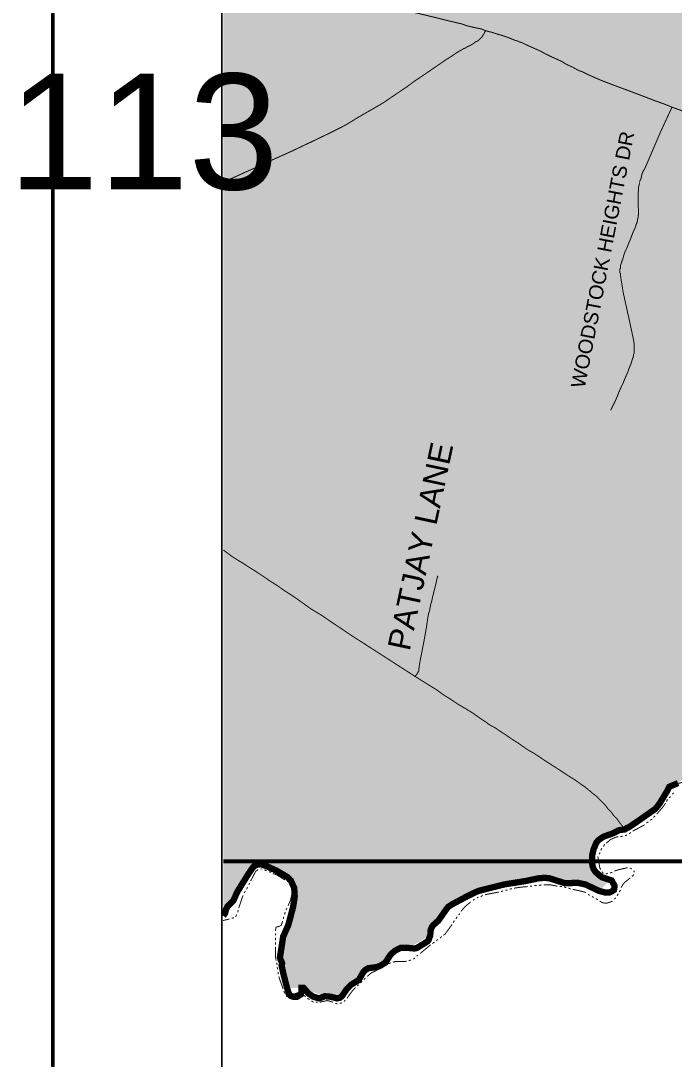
# Model space of a CAD drawing. Header units: millimetres. Extents: x 10 to 1080, y 12 to 847.
# Drawn here: x 11.2 to 112.1, y 407.3 to 567.8 of the extents above; entities that cross this region are included whole.
import ezdxf

# ---------------------------------------------------------------- set-up
doc = ezdxf.new("R2010")
doc.units = ezdxf.units.MM

msp = doc.modelspace()

# ---------------------------------------------------------------- hatches: boundary and pattern name
at = {"layer": 'H', "linetype": 'CONTINUOUS'}
for points in [[(802.375, 724.076), (804.333, 708.572), (819.82, 705.362), (834.637, 704.674), (846.243, 705.362), (859.861, 713.74), (871.467, 723.388), (876.635, 727.287), (891.452, 733.125), (894.662, 722.806), (899.231, 711.2), (902.458, 678.268), (906.939, 654.985), (912.777, 635.6), (903.041, 631.79), (870.797, 623.394), (843.703, 613.075), (834.037, 605.614), (852.17, 570.142), (848.607, 566.244), (849.207, 566.244), (834.637, 551.692), (840.475, 538.815), (802.711, 488.438), (802.217, 489.126), (800.435, 493.007), (798.83, 497.082), (795.355, 502.25), (792.215, 505.213), (789.005, 508.088), (786.289, 511.722), (784.437, 515.532), (783.078, 519.677), (782.391, 521.723), (780.874, 525.78), (778.334, 530.348), (775.794, 533.735), (773.007, 536.875), (769.955, 539.75), (766.727, 542.378), (763.27, 544.83), (759.707, 547.123), (755.985, 549.24), (754.115, 550.333), (752.263, 551.356), (750.305, 552.45), (748.365, 553.473), (746.407, 554.478), (744.467, 555.502), (742.615, 556.507), (740.657, 557.618), (739.652, 558.13), (732.525, 556.436), (732.79, 544.583), (726.264, 530.86), (723.142, 524.334), (722.207, 519.765), (722.877, 514.015), (725.593, 511.052), (734.219, 509.182), (736.177, 508.935), (733.302, 494.965), (732.278, 489.126), (728.98, 480.236), (737.605, 465.243), (747.518, 446.193), (733.548, 450.338), (730.409, 438.062), (720.76, 407.158), (717.885, 398.268), (714.745, 388.108), (713.475, 387.174), (712.047, 376.096), (715.945, 344.77), (716.615, 324.026), (716.439, 318.682), (723.388, 318.435), (731.608, 319.705), (737.358, 321.557), (743.373, 323.25), (749.635, 324.273), (754.962, 326.39), (761.488, 331.47), (750.641, 308.786), (742.95, 291.677), (741.257, 289.313), (754.715, 277.195), (760.801, 272.292), (760.73, 272.115), (769.444, 264.583), (777.487, 249.678), (794.597, 237.155), (804.333, 230.293), (811.777, 224.032), (798.054, 219.957), (781.473, 215.988), (770.043, 212.602), (757.502, 208.033), (746.072, 201.172), (734.06, 195.404), (725.082, 194.91), (725.258, 194.134), (725.593, 192.105), (725.752, 188.048), (725.17, 184.062), (724.905, 183.392), (714.587, 181.698), (699.17, 173.743), (696.295, 178.312), (682.078, 173.143), (680.879, 176.53), (652.868, 161.713), (660.647, 138.007), (660.4, 137.83), (656.749, 135.467), (653.203, 133.103), (649.552, 130.722), (645.918, 128.358), (642.285, 125.977), (638.634, 123.702), (635, 121.32), (631.349, 118.957), (627.803, 116.664), (624.152, 114.3), (620.942, 115.394), (619.584, 117.51), (618.402, 119.556), (617.22, 121.744), (616.038, 123.702), (614.68, 125.977), (613.569, 128.27), (612.299, 130.475), (610.958, 132.415), (609.424, 134.197), (608.154, 136.066), (606.795, 138.254), (605.367, 140.035), (603.673, 143.087), (601.892, 144.445), (599.863, 145.715), (598.17, 147.496), (596.724, 149.26), (595.118, 151.042), (593.513, 152.647), (591.22, 153.846), (589.439, 155.187), (587.675, 156.545), (586.052, 158.415), (585.717, 160.778), (585.047, 162.895), (584.112, 165.1), (582.172, 166.194), (580.549, 167.887), (579.543, 169.845), (578.785, 171.962), (577.762, 173.902), (576.668, 175.772), (575.398, 177.553), (573.775, 178.982), (571.659, 182.457), (568.784, 186.778), (566.932, 189.988), (565.82, 194.486), (564.462, 203.87), (563.704, 208.527), (563.88, 211.332), (563.704, 215.477), (563.457, 217.77), (563.28, 220.133), (563.368, 222.426), (563.28, 224.614), (562.857, 227.418), (561.675, 229.694), (560.828, 232.586), (561.428, 234.774), (561.852, 237.825), (561.922, 240.206), (561.587, 242.658), (561.763, 245.286), (562.01, 247.65), (561.852, 250.278), (561.164, 254.423), (561.922, 257.052), (562.522, 259.256), (562.275, 261.532), (561.499, 263.56), (560.405, 265.518), (559.805, 267.882), (559.223, 270.175), (557.953, 273.297), (556.26, 274.92), (554.814, 277.53), (554.39, 280), (553.72, 282.363), (552.962, 284.656), (551.85, 286.508), (550.668, 288.713), (549.222, 291.165), (547.194, 292.947), (545.412, 294.552), (543.56, 296.422), (543.719, 298.697), (542.537, 300.655), (540.42, 302.348), (538.057, 304.976), (535.34, 306.405), (532.553, 307.763), (530.26, 309.545), (528.232, 310.903), (526.874, 312.755), (526.45, 314.872), (524.51, 315.807), (522.305, 316.054), (518.248, 316.565), (515.779, 316.9), (513.592, 317.324), (511.387, 317.923), (508.935, 318.17), (507.153, 316.988), (506.465, 314.96), (505.037, 313.267), (503.255, 311.997), (501.897, 310.303), (500.292, 308.698), (498.422, 307.587), (496.658, 306.07), (495.212, 304.377), (494.453, 302.348), (493.942, 299.896), (493.607, 297.603), (493.942, 295.24), (494.453, 293.123), (495.212, 290.83), (495.723, 288.625), (494.03, 286.508), (493.342, 284.304), (491.649, 281.693), (489.462, 280.846), (485.14, 280.423), (481.577, 280.582), (479.637, 281.852), (478.102, 283.457), (476.673, 285.08), (475.068, 286.773), (472.863, 287.267), (470.658, 286.685), (468.965, 285.238), (467.184, 283.88), (465.067, 282.875), (463.462, 281.34), (464.732, 279.488), (466.602, 278.306), (468.63, 277.372), (469.724, 275.502), (468.877, 273.385), (467.095, 272.027), (463.973, 269.663), (462.104, 268.058), (460.075, 266.876), (457.958, 266.1), (455.665, 265.606), (452.702, 266.277), (450.674, 267.212), (448.469, 267.635), (444.835, 268.482), (442.718, 268.993), (440.514, 268.393), (436.792, 268.217), (434.763, 268.905), (432.805, 269.998), (431.465, 271.78), (432.647, 273.72), (433.405, 275.925), (433.317, 278.218), (432.805, 280.335), (432.894, 282.963), (431.959, 285.327), (428.925, 284.568), (426.72, 283.88), (424.603, 283.457), (421.375, 283.968), (419.188, 284.392), (417.072, 284.903), (415.025, 285.926), (412.838, 286.685), (410.792, 287.62), (409.698, 289.56), (409.875, 291.765), (410.298, 293.97), (410.298, 296.157), (409.61, 298.203), (408.252, 300.143), (406.4, 301.66), (404.53, 303.107), (402.837, 304.712), (400.897, 305.823), (399.715, 307.675), (400.297, 309.792), (399.962, 311.997), (397.845, 313.355), (395.905, 314.537), (394.547, 316.318), (393.1, 318.1), (391.672, 319.793), (390.225, 321.398), (388.108, 322.668), (386.592, 324.185), (385.057, 325.878), (383.452, 327.325), (381.582, 328.595), (379.465, 329.265), (378.125, 331.047), (378.037, 333.252), (377.349, 335.368), (375.92, 336.973), (374.05, 338.332), (372.11, 339.425), (370.152, 340.536), (368.035, 341.383), (365.919, 341.965), (363.555, 341.63), (361.615, 340.607), (359.745, 338.914), (357.875, 337.82), (355.935, 336.797), (353.818, 335.703), (351.878, 334.522), (350.255, 332.652), (348.915, 330.8), (347.98, 328.754), (347.133, 326.637), (345.599, 325.032), (343.323, 324.785), (340.184, 324.785), (337.732, 325.367), (335.615, 324.185), (334.522, 322.333), (334.433, 320.128), (334.098, 317.923), (332.899, 315.807), (331.805, 313.866), (330.958, 311.75), (330.712, 309.545), (330.288, 307.252), (329.935, 304.976), (329.688, 302.683), (329.018, 300.39), (328.083, 298.203), (327.325, 296.157), (327.06, 293.97), (328.665, 292.347), (329.935, 290.583), (328.665, 288.802), (326.39, 287.955), (323.25, 287.778), (321.045, 288.29), (319.864, 290.23), (318.682, 292.276), (316.812, 293.705), (314.025, 294.975), (311.732, 295.487), (309.615, 295.91), (307.763, 297.092), (306.405, 299.05), (305.47, 300.99), (304.712, 303.107), (303.689, 305.135), (301.995, 306.405), (300.302, 307.852), (298.962, 309.545), (297.268, 307.94), (296.422, 305.894), (293.282, 304.2), (291.5, 305.558), (289.648, 306.828), (287.69, 307.852), (287.267, 309.968), (287.69, 312.173), (285.75, 313.09), (283.457, 313.602), (281.34, 314.202), (279.224, 315.295), (278.642, 317.5), (277.954, 319.617), (276.013, 321.222), (274.144, 319.793), (272.874, 317.923), (269.998, 319.193), (268.217, 320.64), (266.435, 321.98), (263.984, 324.45), (262.202, 325.72), (260.862, 327.484), (261.108, 329.688), (261.867, 331.893), (262.714, 334.01), (262.467, 337.644), (261.532, 339.602), (260.597, 341.718), (258.992, 343.323), (255.94, 345.352), (253.065, 346.71), (251.195, 347.892), (249.167, 348.827), (248.92, 351.032), (250.19, 352.884), (251.707, 354.842), (254.088, 354.93), (255.782, 356.358), (257.969, 356.623), (260.174, 357.117), (261.444, 359.234), (261.779, 361.527), (261.62, 363.732), (260.438, 365.584), (258.992, 367.277), (256.117, 367.63), (255.429, 369.746), (254.088, 371.44), (252.307, 372.957), (250.525, 374.227), (248.497, 374.826), (247.138, 376.767), (248.162, 378.707), (247.385, 381), (245.78, 382.517), (245.622, 384.81), (244.687, 386.75), (243.575, 388.796), (242.235, 390.56), (241.035, 392.43), (239.518, 394.212), (239.43, 396.416), (240.453, 398.533), (240.612, 401.144), (240.788, 403.86), (239.43, 405.888), (238.584, 408.005), (236.467, 409.452), (235.038, 411.304), (233.08, 412.838), (233.168, 415.202), (234.103, 417.318), (235.462, 419.276), (236.978, 421.04), (238.072, 422.998), (237.825, 425.274), (237.49, 427.902), (236.22, 429.683), (234.527, 431.377), (232.657, 433.246), (230.628, 434.587), (229.182, 436.28), (227.489, 437.815), (226.219, 439.667), (224.79, 441.537), (223.943, 443.742), (222.92, 445.77), (220.98, 447.216), (218.775, 448.557), (216.57, 449.827), (214.365, 450.25), (212.249, 450.427), (209.797, 450.515), (206.163, 450.427), (203.87, 451.026), (201.595, 450.338), (199.972, 448.31), (201.665, 446.705), (199.549, 444.588), (196.938, 445.347), (194.822, 445.435), (192.105, 444.923), (189.054, 445.012), (187.202, 443.406), (184.908, 442.472), (182.88, 441.113), (181.01, 439.596), (179.317, 438.15), (177.288, 437.056), (175.084, 436.457), (173.055, 435.522), (170.762, 434.675), (168.575, 434.852), (166.793, 436.545), (165.947, 438.82), (165.259, 440.937), (163.142, 442.048), (160.955, 442.56), (158.574, 442.383), (156.369, 441.713), (154.005, 440.778), (151.377, 440.267), (148.59, 440.267), (146.385, 439.843), (145.45, 437.727), (145.115, 435.522), (142.663, 436.122), (142.152, 438.326), (140.458, 439.932), (138.43, 441.113), (136.472, 442.207), (134.285, 442.807), (131.745, 442.048), (128.605, 441.537), (126.153, 441.872), (123.525, 441.784), (121.497, 442.983), (120.05, 444.588), (117.775, 445.012), (116.082, 446.528), (116.152, 448.822), (114.124, 450.938), (112.607, 453.214), (111.425, 454.995), (110.155, 456.777), (108.797, 458.47), (107.527, 460.252), (106.257, 461.945), (104.898, 463.726), (103.54, 465.42), (102.182, 467.113), (100.842, 468.806), (99.572, 470.57), (98.213, 472.264), (95.585, 475.738), (93.133, 479.213), (90.682, 482.776), (88.477, 486.41), (86.448, 490.132), (84.578, 494.03), (83.062, 498.016), (81.527, 502.92), (80.433, 507.065), (79.498, 511.298), (78.74, 515.532), (78.228, 519.853), (77.805, 524.175), (77.558, 528.496), (77.47, 532.8), (77.558, 534.917), (77.558, 537.122), (77.717, 539.238), (77.893, 541.443), (78.052, 543.56), (78.317, 545.765), (78.564, 547.882), (79.252, 552.115), (80.098, 556.348), (81.192, 560.582), (82.374, 564.727), (84.402, 570.054), (86.448, 573.793), (87.63, 575.645), (117.687, 575.645), (138.007, 572.435), (144.445, 544.23), (141.905, 543.225), (154.764, 537.88), (160.443, 536.028), (171.185, 535.693), (189.318, 535.34), (206.834, 533.912), (226.06, 527.897), (227.842, 532.888), (253.912, 548.552), (259.239, 550.333), (265.677, 550.668), (269.575, 552.115), (277.019, 556.772), (283.122, 559.223), (290.989, 559.982), (306.317, 558.553), (306.652, 558.288), (307.005, 558.624), (310.885, 558.888), (317.659, 563.122), (325.543, 568.113), (333.745, 573.528), (338.825, 576.827), (341.365, 576.756), (344.928, 576.068), (348.492, 574.71), (351.949, 572.858), (355.759, 569.718), (358.228, 566.173), (359.234, 564.303), (360.257, 562.363), (362.462, 558.8), (365.425, 555.925), (369.993, 554.32), (376.255, 554.478), (378.46, 554.902), (380.577, 555.325), (382.782, 555.748), (384.898, 556.013), (387.773, 556.436), (392.007, 557.107), (396.064, 558.042), (400.138, 559.135), (404.107, 560.405), (408.005, 561.852), (411.903, 563.457), (415.713, 565.238), (419.435, 567.09), (423.069, 569.048), (424.18, 569.63), (421.128, 576.333), (406.224, 573.952), (411.057, 595.383), (409.452, 607.06), (401.408, 603.85), (401.832, 611.893), (404.618, 612.74), (404.195, 626.022), (394.882, 630.432), (373.539, 618.737), (369.482, 635.67), (377.19, 651.845), (407.405, 673.276), (407.829, 671.23), (482.177, 704.003), (500.715, 623.323), (501.227, 623.57), (505.372, 625.863), (509.182, 627.892), (512.992, 630.008), (516.802, 632.037), (520.612, 634.065), (522.552, 635.088), (524.422, 636.094), (526.362, 637.117), (528.232, 638.14), (530.172, 639.233), (532.042, 640.256), (534.335, 641.438), (544.495, 629.585), (550.422, 631.613), (546.523, 639.568), (541.532, 645.336), (541.602, 645.407), (545.412, 647.453), (549.222, 649.57), (553.032, 651.598), (556.772, 653.627), (560.582, 655.743), (564.392, 657.772), (568.202, 659.888), (572.012, 661.917), (575.733, 664.034), (579.543, 666.15), (583.353, 668.196), (587.163, 670.313), (590.885, 672.342), (596.724, 674.458), (601.133, 674.458), (603.338, 674.458), (605.455, 674.37), (607.642, 674.194), (609.847, 674.123), (611.964, 674.035), (614.168, 673.858), (616.373, 673.7), (618.49, 673.612), (620.695, 673.435), (622.882, 673.347), (624.999, 673.276), (629.32, 673.188), (633.642, 673.276), (637.875, 673.523), (642.108, 673.947), (646.254, 674.617), (650.399, 675.728), (653.627, 676.734), (657.684, 678.18), (661.67, 679.873), (665.568, 681.743), (669.378, 683.772), (673.1, 685.976), (676.734, 688.252), (680.297, 690.704), (683.683, 693.42), (687.07, 696.136), (690.192, 699.1), (693.332, 702.063), (696.207, 705.273), (699.082, 708.572), (701.71, 711.958), (705.785, 710.53), (709.842, 708.995), (713.74, 707.214), (717.638, 705.362), (721.448, 703.333), (723.988, 701.798), (729.403, 707.302), (742.35, 719.578), (751.999, 718.908), (767.503, 733.725), (785.618, 751.84), (797.207, 740.234), (802.375, 724.076), (802.375, 724.076)], [(43.85, 632.636), (45.808, 631.702), (47.748, 630.767), (51.805, 629.162), (55.792, 628.05), (59.937, 627.468), (66.463, 628.05), (70.362, 629.585), (73.907, 631.79), (77.382, 634.33), (79.075, 635.67), (80.768, 637.028), (82.55, 638.298), (86.184, 640.592), (89.57, 642.02), (91.599, 642.708), (93.645, 643.467), (95.762, 644.313), (97.878, 645.072), (102.023, 646.254), (106.168, 646.677), (111.072, 645.583), (114.3, 643.378), (116.152, 640.592), (116.84, 637.205), (116.664, 633.395), (115.817, 629.25), (115.147, 627.133), (114.459, 624.928), (113.7, 622.635), (112.854, 620.43), (112.007, 618.155), (111.248, 615.95), (110.49, 613.745), (109.308, 609.688), (108.038, 605.614), (106.257, 601.733), (104.14, 598.082), (101.847, 594.536), (99.219, 591.062), (96.608, 587.675), (95.25, 585.982), (93.892, 584.288), (91.264, 580.902), (88.724, 577.338), (86.448, 573.793), (84.402, 570.054), (82.374, 564.727), (81.192, 560.582), (80.098, 556.348), (79.252, 552.115), (78.564, 547.882), (78.317, 545.765), (78.052, 543.56), (77.893, 541.443), (77.717, 539.238), (77.558, 537.122), (77.558, 534.917), (77.47, 532.8), (77.558, 528.496), (77.805, 524.175), (78.228, 519.853), (78.74, 515.532), (79.498, 511.298), (80.433, 507.065), (81.527, 502.92), (83.062, 498.016), (84.578, 494.03), (86.448, 490.132), (88.477, 486.41), (90.682, 482.776), (93.133, 479.213), (95.585, 475.738), (98.213, 472.264), (99.572, 470.57), (100.842, 468.806), (102.182, 467.113), (103.54, 465.42), (104.898, 463.726), (106.257, 461.945), (107.527, 460.252), (108.797, 458.47), (110.155, 456.777), (111.425, 454.995), (112.607, 453.214), (114.124, 450.938), (111.337, 449.404), (109.802, 446.793), (106.927, 444.412), (105.075, 443.142), (102.605, 442.207), (100.418, 441.202), (99.395, 438.75), (99.995, 436.21), (102.182, 435.01), (100.489, 433.317), (97.102, 434.587), (92.11, 435.363), (89.059, 434.852), (85.848, 434.34), (81.862, 433.317), (77.717, 431.2), (75.688, 428.748), (74.418, 426.473), (71.032, 424.515), (68.315, 423.51), (66.622, 421.728), (64.435, 421.128), (63.077, 419.347), (60.784, 417.072), (58.155, 417.072), (54.61, 418.342), (52.317, 418.342), (51.47, 421.816), (51.382, 424.092), (51.735, 426.297), (52.74, 428.925), (53.499, 432.47), (52.917, 434.94), (50.712, 436.457), (48.26, 437.48), (46.39, 436.033), (44.609, 433.158), (43.092, 430.865), (42.474, 430.177), (42.474, 633.289), (43.85, 632.636)], [(85.602, 565.75), (84.155, 565.75), (83.732, 567.02), (83.308, 565.75), (81.95, 565.75), (83.062, 564.903), (82.638, 563.545), (83.732, 564.392), (84.914, 563.545), (84.49, 564.903), (85.602, 565.75), (85.602, 565.75)], [(102.605, 558.13), (101.177, 558.13), (100.753, 559.4), (100.33, 558.13), (98.972, 558.13), (100.065, 557.283), (99.642, 555.925), (100.753, 556.772), (101.935, 555.925), (101.512, 557.283), (102.605, 558.13), (102.605, 558.13)], [(68.245, 554.055), (66.798, 554.055), (66.375, 555.325), (65.952, 554.055), (64.594, 554.055), (65.705, 553.208), (65.282, 551.85), (66.375, 552.697), (67.557, 551.85), (67.134, 553.208), (68.245, 554.055), (68.245, 554.055)], [(51.894, 545.677), (50.465, 545.677), (50.042, 546.947), (49.618, 545.677), (48.26, 545.677), (49.354, 544.83), (48.93, 543.472), (50.042, 544.318), (51.223, 543.472), (50.8, 544.83), (51.894, 545.677), (51.894, 545.677)]]:
    msp.add_hatch(color=256, dxfattribs=at).paths.add_polyline_path(points)

# ---------------------------------------------------------------- linework, layer by layer
at = {"layer": 'P'}
for points, const_width in [([(16.157, 12.118), (16.157, 846.755), (1080.082, 846.755), (1080.082, 12.118), (16.157, 12.118)], 0.602), ([(42.245, 29.475), (42.245, 836.683), (948.002, 836.683), (948.002, 29.475), (42.245, 29.475), (42.245, 29.475)], 0.301), ([(57.644, 572.77), (58.067, 572.611), (58.402, 572.435), (59.672, 572.012), (61.031, 571.676), (63.147, 571.077), (65.528, 570.495), (67.804, 570.071), (68.068, 569.983), (69.585, 569.648), (72.302, 568.96), (75.089, 568.29), (77.805, 567.619), (78.564, 567.443), (79.322, 567.267), (79.992, 567.02), (81.351, 566.685), (82.285, 566.508), (82.885, 566.261)], 0.151), ([(42.457, 542.854), (42.739, 542.978), (43.092, 543.137), (43.515, 543.313), (44.097, 543.56), (44.697, 543.825), (45.791, 544.336), (47.325, 545.006), (49.512, 546.029), (53.075, 547.635), (55.368, 548.728), (55.951, 548.993), (58.914, 550.422), (59.937, 550.933), (61.119, 551.533), (61.965, 552.027), (63.235, 552.803), (64.682, 553.649), (65.864, 554.32), (67.292, 555.166), (68.651, 556.101), (70.767, 557.53), (72.037, 558.465), (73.572, 559.488), (76.87, 561.763), (77.452, 562.116), (77.964, 562.451), (78.564, 562.875), (79.322, 563.298), (79.569, 563.457), (79.834, 563.545), (80.081, 563.721), (80.257, 563.809), (80.504, 563.88), (80.768, 564.056), (80.927, 564.145), (81.192, 564.303), (81.351, 564.48), (81.615, 564.568), (81.862, 564.727), (82.038, 564.903), (82.109, 564.991), (82.197, 565.079), (82.374, 565.238), (82.462, 565.326), (82.532, 565.503), (82.621, 565.573), (82.621, 565.662), (82.709, 565.75), (82.797, 565.926), (82.797, 565.997), (82.885, 566.085), (82.885, 566.173), (82.885, 566.261)], 0.151), ([(82.885, 566.261), (83.467, 566.085), (83.891, 565.997), (84.914, 565.662), (85.496, 565.503), (86.519, 565.15), (87.118, 564.903), (87.542, 564.727), (87.877, 564.656), (88.212, 564.48), (88.547, 564.392), (88.882, 564.233), (89.235, 564.056), (90.928, 563.298), (91.511, 563.033), (92.11, 562.698), (92.957, 562.275), (93.715, 561.94), (94.65, 561.516), (95.497, 561.005), (96.432, 560.582), (97.349, 560.07), (97.861, 559.911), (98.372, 559.647), (98.884, 559.4), (99.307, 559.223), (99.818, 558.976), (100.242, 558.8), (100.824, 558.553), (102.782, 557.795), (105.322, 556.86), (109.291, 555.343), (109.802, 555.166), (110.737, 554.831), (111.742, 554.408)], 0.151), ([(111.742, 554.408), (109.978, 550.598), (108.021, 546.029), (107.685, 545.253), (107.597, 545.095), (107.509, 544.83), (107.35, 544.671), (107.262, 544.407), (107.174, 544.248), (107.086, 543.983), (107.015, 543.736), (107.015, 543.56), (106.927, 543.313), (106.839, 543.137), (106.751, 542.89), (106.751, 542.643), (106.662, 542.378), (106.592, 542.131), (106.592, 541.867), (106.592, 541.532), (106.504, 541.285), (106.504, 540.949), (106.504, 540.685), (106.504, 540.35), (106.504, 540.103), (106.504, 539.75), (106.504, 539.503), (106.504, 539.168), (106.592, 538.409), (106.592, 538.233), (106.592, 538.145), (106.592, 537.986), (106.592, 537.81), (106.504, 537.633), (106.504, 537.475), (106.504, 537.298), (106.415, 537.139), (106.415, 536.963), (106.415, 536.787), (106.327, 536.628), (106.327, 536.452), (106.239, 536.363), (106.168, 536.205), (106.168, 536.028), (105.816, 535.27), (105.569, 534.67), (105.322, 534), (105.057, 533.4), (104.81, 532.73), (104.546, 532.218), (104.299, 531.548), (104.122, 530.86), (104.052, 530.789), (104.052, 530.613), (103.964, 530.525), (103.964, 530.366), (103.875, 530.19), (103.787, 529.943), (103.787, 529.855), (103.787, 529.678), (103.787, 529.519), (103.699, 529.431), (103.699, 529.255), (103.699, 529.096), (103.699, 529.008), (103.699, 528.832), (103.787, 528.673), (103.787, 528.585), (103.787, 528.408), (104.211, 525.78), (104.969, 522.323), (105.057, 521.97), (105.745, 518.76), (105.904, 517.913), (105.904, 517.825), (105.904, 517.666), (105.904, 517.49), (105.904, 517.155), (105.904, 516.978), (105.904, 516.819), (105.904, 516.643), (105.904, 516.555), (105.904, 516.396), (105.816, 516.22), (105.816, 516.043), (105.745, 515.885), (105.745, 515.708), (105.657, 515.62), (105.481, 514.95), (105.234, 514.35), (105.057, 513.927), (104.969, 513.592), (104.81, 513.256), (104.634, 512.833), (104.475, 512.498), (104.211, 511.81), (103.875, 511.14), (103.54, 510.381), (103.276, 509.693), (102.941, 508.935), (102.605, 508.265), (102.27, 507.577)], 0.151), ([(111.742, 554.408), (113.189, 553.896), (116.064, 552.626), (119.027, 551.18), (120.985, 550.263), (126.224, 547.635), (126.824, 547.299), (129.099, 546.029), (129.699, 545.765), (130.457, 545.342), (131.48, 544.759), (132.574, 544.16), (133.332, 543.736), (134.602, 542.978)], 0.151), ([(42.457, 485.987), (42.827, 485.74), (43.85, 484.981), (44.274, 484.717), (44.785, 484.382), (45.367, 484.046), (45.879, 483.711), (46.39, 483.376), (46.972, 483.023), (47.484, 482.688), (47.995, 482.353), (48.507, 482.018), (49.265, 481.506), (49.601, 481.259), (50.712, 480.572), (51.894, 479.725), (52.828, 479.143), (53.587, 478.631), (54.434, 478.032), (55.951, 476.938), (57.644, 475.915), (59.249, 474.821), (60.272, 474.133), (60.784, 473.798), (61.877, 473.04), (62.812, 472.44), (67.804, 469.23), (72.125, 466.443)], 0.151), ([(72.125, 466.443), (72.214, 466.69), (72.372, 466.778), (72.372, 466.866), (72.461, 466.937), (72.461, 467.025), (72.549, 467.113), (72.549, 467.201), (72.637, 467.289), (72.637, 467.36), (72.637, 467.448), (72.796, 468.559), (73.484, 472.105), (73.819, 473.975), (74.066, 475.668), (74.154, 476.179), (74.33, 476.673), (74.418, 477.185), (74.489, 477.608), (74.665, 478.12), (74.754, 478.631), (74.842, 478.966), (74.912, 479.302), (75.001, 479.637), (75.089, 479.989), (75.177, 480.325), (75.265, 480.66), (75.336, 480.995), (75.424, 481.418), (75.512, 481.753), (75.6, 482.018)], 0.151), ([(72.125, 466.443), (73.219, 465.755), (74.154, 465.173), (75.424, 464.397), (76.447, 463.638), (77.541, 462.968), (78.652, 462.209), (79.834, 461.522), (80.927, 460.851), (81.774, 460.252), (82.374, 459.828), (83.044, 459.405), (83.467, 459.07), (83.891, 458.823), (84.402, 458.558), (85.249, 457.976), (86.184, 457.376), (87.03, 456.777), (87.965, 456.195), (88.812, 455.595), (89.57, 455.083), (90.329, 454.66), (91.087, 454.166), (91.846, 453.655), (92.622, 453.143), (93.962, 452.296), (95.232, 451.45), (96.167, 450.85), (96.591, 450.603), (97.19, 450.18), (97.772, 449.756), (98.037, 449.58), (98.284, 449.421), (98.884, 448.91), (99.131, 448.733), (99.395, 448.486), (99.642, 448.31), (99.818, 448.151), (100.065, 447.975), (100.242, 447.816), (100.401, 447.64), (100.577, 447.463), (100.824, 447.216), (101, 447.04), (101.159, 446.881), (101.335, 446.705), (101.512, 446.458), (101.671, 446.282), (101.847, 446.035), (102.358, 445.523), (102.782, 444.923), (103.276, 444.429), (103.699, 443.83), (104.122, 443.318), (104.722, 442.648)], 0.151), ([(112.677, 450.003), (112.518, 449.933), (112.342, 449.845), (111.672, 449.58), (111.319, 449.421), (111.16, 449.086), (110.984, 448.733), (109.802, 446.793), (109.202, 446.035), (106.927, 444.429), (105.057, 443.159), (104.81, 443.071), (104.387, 442.807), (104.211, 442.807), (103.628, 442.736), (102.605, 442.225), (101.159, 441.713), (100.401, 441.202), (100.065, 440.778), (99.642, 439.773), (99.395, 438.75), (99.395, 437.903), (99.466, 437.233), (99.642, 436.721), (99.977, 436.21), (100.312, 435.963), (100.489, 435.786), (100.912, 435.451), (101.424, 435.275), (102.182, 435.028), (102.429, 434.94), (102.852, 434.181), (102.852, 433.846), (102.782, 433.493), (102.429, 433.246), (102.006, 433.07), (101.512, 433.07), (100.489, 433.335), (98.372, 434.34), (97.102, 434.605), (96.502, 434.605), (96.079, 434.516), (95.232, 434.516), (92.869, 435.275), (92.11, 435.363), (91.087, 435.275), (89.059, 434.852), (85.848, 434.34), (81.862, 433.335), (81.262, 433.07), (80.081, 432.488), (77.717, 431.218), (77.205, 430.883), (76.87, 430.459), (75.688, 428.766), (74.912, 428.078), (74.665, 427.743), (74.489, 427.32), (74.418, 426.473), (74.154, 425.715), (73.995, 425.538), (72.372, 424.533), (71.949, 424.445), (71.032, 424.533), (69.832, 424.533), (68.986, 424.109), (68.315, 423.51), (67.469, 422.24), (67.045, 421.993), (66.622, 421.728), (66.111, 421.569), (65.528, 421.481), (64.841, 421.393), (64.417, 421.146), (64.082, 420.793), (63.412, 419.612), (63.059, 419.365), (62.212, 418.853), (61.542, 418.183), (60.784, 417.072), (60.448, 416.825), (60.025, 416.736), (59.09, 416.983), (58.155, 417.072), (57.309, 416.736), (56.374, 416.983), (55.615, 417.495), (55.104, 418.095), (54.857, 418.342), (54.592, 418.342), (54.522, 418.342), (54.522, 417.583), (54.434, 417.336), (53.675, 417.072), (53.252, 416.983), (52.828, 417.16), (52.564, 417.495), (52.317, 418.342), (51.805, 420.299), (51.47, 421.816), (51.558, 422.152), (51.47, 422.416), (51.294, 422.751), (51.206, 423.086), (51.382, 424.109), (51.717, 426.297), (52.476, 427.99), (52.74, 428.925), (53.252, 430.883), (53.499, 432.488), (53.411, 433.846), (53.322, 434.005), (52.899, 434.94), (52.405, 435.451), (50.712, 436.457), (49.177, 437.145), (48.242, 437.48), (47.748, 437.392), (47.325, 437.233), (46.972, 436.88), (46.39, 436.033), (44.609, 433.158), (44.009, 431.8), (43.092, 430.883), (42.915, 430.53), (42.739, 429.86), (42.457, 429.489)], 0.978), ([(111.919, 449.668), (111.672, 449.58), (111.319, 449.421), (111.16, 449.086), (111.072, 449.086)], 0.151), ([(111.072, 448.998), (111.16, 449.086), (111.248, 449.333)], 0.151), ([(111.495, 449.509), (111.672, 449.58), (112.342, 449.845), (112.518, 449.933), (112.677, 450.003), (112.942, 450.003), (113.189, 450.092), (113.524, 450.092), (113.524, 450.18)], 0.151), ([(110.984, 448.733), (109.89, 446.881)], 0.151), ([(110.402, 447.728), (110.561, 448.063)], 0.151), ([(110.825, 448.398), (110.984, 448.663)], 0.151), ([(111.584, 447.887), (111.407, 447.816), (111.319, 447.728)], 0.151), ([(112.007, 448.486), (111.919, 448.398), (111.831, 448.31), (111.831, 448.239)], 0.151), ([(108.955, 445.858), (109.202, 446.035), (109.802, 446.793), (110.225, 447.463)], 0.151), ([(109.714, 446.617), (109.202, 446.035), (108.955, 445.858)], 0.151), ([(110.737, 446.881), (110.402, 446.37), (109.379, 445.188)], 0.151), ([(111.072, 447.463), (111.072, 447.393), (110.984, 447.393), (110.896, 447.128)], 0.151), ([(105.145, 443.23), (106.927, 444.429)], 0.151), ([(108.708, 445.699), (106.927, 444.429)], 0.151), ([(107.174, 444.588), (107.438, 444.853)], 0.151), ([(107.774, 445.012), (108.021, 445.188)], 0.151), ([(108.356, 445.435), (108.62, 445.611)], 0.151), ([(108.708, 444.429), (108.532, 444.341), (108.356, 444.253)], 0.151), ([(109.132, 444.923), (108.867, 444.676)], 0.151), ([(105.481, 443.495), (105.057, 443.159), (104.81, 443.071), (104.387, 442.807), (104.211, 442.807), (103.628, 442.736), (103.54, 442.648)], 0.151), ([(103.787, 442.736), (104.211, 442.807)], 0.151), ([(104.546, 442.895), (104.81, 443.071)], 0.151), ([(107.509, 443.583), (107.438, 443.495), (105.992, 442.736), (105.657, 442.56)], 0.151), ([(106.662, 444.253), (105.816, 443.653)], 0.151), ([(108.109, 444.006), (107.774, 443.83)], 0.151), ([(101.935, 441.96), (101.159, 441.713), (100.401, 441.202), (100.154, 440.955)], 0.151), ([(100.312, 441.113), (100.401, 441.202), (100.577, 441.378)], 0.151), ([(100.912, 441.537), (101.159, 441.713), (102.605, 442.225), (102.852, 442.383)], 0.151), ([(103.452, 441.713), (103.276, 441.713), (102.27, 441.29), (101.582, 440.69)], 0.151), ([(103.205, 442.56), (102.605, 442.225), (102.27, 442.136)], 0.151), ([(103.205, 442.472), (103.54, 442.648)], 0.151), ([(104.122, 441.801), (103.787, 441.713)], 0.151), ([(104.81, 441.96), (104.475, 441.889)], 0.151), ([(105.392, 442.383), (105.145, 442.136)], 0.151), ([(99.466, 437.48), (99.395, 437.903), (99.395, 438.75), (99.554, 439.596)], 0.151), ([(99.977, 440.619), (99.642, 439.773), (99.554, 439.596)], 0.151), ([(99.642, 439.932), (99.818, 440.196)], 0.151), ([(99.977, 440.531), (100.065, 440.778), (100.065, 440.866)], 0.151), ([(100.912, 439.932), (100.824, 439.773), (100.736, 439.596)], 0.151), ([(101.335, 440.531), (101.159, 440.196)], 0.151), ([(137.654, 437.903), (42.457, 437.903)], 0.602), ([(42.457, 437.903), (137.654, 437.903), (137.654, 329.865)], 0.602), ([(99.466, 439.261), (99.395, 438.75), (99.395, 437.903), (99.466, 437.233), (99.466, 437.233)], 0.151), ([(100.312, 438.662), (100.312, 438.573), (100.401, 437.903), (100.489, 437.568), (100.577, 436.968), (100.736, 436.633)], 0.151), ([(100.665, 439.261), (100.489, 438.997)], 0.151), ([(46.637, 436.457), (46.39, 436.033), (45.544, 434.693)], 0.151), ([(46.39, 436.122), (46.972, 436.88), (47.325, 437.233), (47.748, 437.392), (47.907, 437.48)], 0.151), ([(47.819, 436.633), (47.748, 436.545), (47.484, 436.386), (46.725, 434.94), (46.725, 434.852)], 0.151), ([(47.66, 437.392), (47.325, 437.233), (46.972, 436.88), (46.902, 436.721)], 0.151), ([(50.024, 436.809), (49.177, 437.145), (48.242, 437.48), (47.995, 437.48)], 0.151), ([(48.507, 436.721), (48.172, 436.721)], 0.151), ([(48.242, 437.48), (48.595, 437.392)], 0.151), ([(49.177, 436.457), (48.93, 436.545), (48.842, 436.633)], 0.151), ([(48.93, 437.233), (49.177, 437.145), (49.265, 437.145)], 0.151), ([(49.865, 436.21), (49.512, 436.298)], 0.151), ([(49.601, 436.968), (49.936, 436.809)], 0.151), ([(50.288, 436.721), (50.712, 436.457), (52.052, 435.61)], 0.151), ([(51.206, 436.122), (50.712, 436.457), (50.288, 436.633)], 0.151), ([(99.554, 436.809), (99.466, 437.145)], 0.151), ([(99.554, 436.88), (99.642, 436.721), (99.977, 436.21), (100.242, 436.033)], 0.151), ([(99.977, 436.21), (99.818, 436.457)], 0.151), ([(100.912, 436.298), (101.159, 436.033)], 0.151), ([(102.852, 436.386), (103.276, 436.545), (104.634, 436.88), (104.898, 436.88)], 0.151), ([(105.234, 436.88), (105.392, 436.809), (105.569, 436.721)], 0.151), ([(105.816, 436.457), (105.904, 436.386), (105.904, 436.21)], 0.151), ([(45.702, 434.852), (45.879, 435.187)], 0.151), ([(46.055, 435.539), (46.214, 435.786)], 0.151), ([(51.982, 435.028), (50.782, 435.786), (50.112, 436.033)], 0.151), ([(53.075, 434.605), (52.899, 434.94), (52.405, 435.451), (51.558, 435.963)], 0.151), ([(52.564, 434.693), (52.476, 434.763), (52.317, 434.852)], 0.151), ([(52.405, 435.451), (52.652, 435.187)], 0.151), ([(52.899, 434.94), (53.075, 434.605)], 0.151), ([(86.184, 434.34), (88.3, 434.693)], 0.151), ([(89.059, 434.852), (87.965, 434.693)], 0.151), ([(88.635, 434.763), (88.971, 434.763)], 0.151), ([(89.306, 434.852), (89.658, 434.94)], 0.151), ([(91.422, 435.275), (91.087, 435.275), (89.394, 434.852)], 0.151), ([(89.994, 435.028), (90.329, 435.116)], 0.151), ([(90.664, 435.187), (91.087, 435.275), (92.11, 435.363), (92.781, 435.275)], 0.151), ([(92.869, 435.275), (92.11, 435.363), (91.775, 435.363)], 0.151), ([(93.116, 435.187), (93.468, 435.116)], 0.151), ([(95.162, 434.516), (93.204, 435.187)], 0.151), ([(93.804, 435.028), (94.139, 434.852)], 0.151), ([(94.474, 434.763), (94.809, 434.693)], 0.151), ([(100.489, 435.786), (100.242, 435.963)], 0.151), ([(100.489, 435.786), (100.912, 435.451), (101.424, 435.275), (102.182, 435.028), (102.358, 434.94)], 0.151), ([(102.605, 434.605), (102.429, 434.94), (102.182, 435.028), (101.424, 435.275), (100.912, 435.451), (100.824, 435.539)], 0.151), ([(101.512, 435.963), (101.847, 436.033)], 0.151), ([(102.182, 436.122), (102.517, 436.21)], 0.151), ([(105.322, 435.363), (104.387, 434.605), (104.122, 434.269), (103.875, 433.846)], 0.151), ([(105.816, 435.875), (105.745, 435.698), (105.569, 435.61)], 0.151), ([(44.609, 433.158), (44.009, 431.8), (43.586, 431.306)], 0.151), ([(44.185, 432.153), (44.609, 433.158), (45.12, 434.005)], 0.151), ([(45.367, 434.34), (44.785, 433.423)], 0.151), ([(45.279, 434.269), (45.455, 434.605)], 0.151), ([(45.879, 433.335), (45.702, 432.999)], 0.151), ([(46.214, 433.917), (46.055, 433.582)], 0.151), ([(46.549, 434.516), (46.39, 434.269)], 0.151), ([(52.987, 434.093), (52.828, 434.428), (52.828, 434.428)], 0.151), ([(53.075, 433.423), (53.075, 433.493), (53.075, 433.758)], 0.151), ([(53.164, 434.34), (53.322, 434.005)], 0.151), ([(53.411, 433.246), (53.411, 433.846), (53.322, 434.005), (53.252, 434.269)], 0.151), ([(53.411, 433.67), (53.499, 432.488), (53.322, 431.553)], 0.151), ([(81.439, 433.158), (81.262, 433.07), (80.504, 432.647)], 0.151), ([(81.686, 433.246), (81.862, 433.335), (83.802, 433.758)], 0.151), ([(83.802, 433.846), (81.862, 433.335), (81.774, 433.246)], 0.151), ([(85.002, 433.158), (83.22, 432.823), (82.885, 432.735)], 0.151), ([(85.161, 434.181), (84.155, 433.917)], 0.151), ([(84.155, 433.917), (84.49, 434.005)], 0.151), ([(84.825, 434.093), (85.161, 434.181)], 0.151), ([(85.672, 433.335), (85.337, 433.246)], 0.151), ([(85.496, 434.269), (85.848, 434.34)], 0.151), ([(87.612, 434.605), (85.848, 434.34), (85.584, 434.269)], 0.151), ([(86.342, 433.493), (86.007, 433.423)], 0.151), ([(87.03, 433.67), (86.854, 433.67), (86.695, 433.582)], 0.151), ([(89.482, 434.005), (88.388, 433.917), (87.365, 433.758)], 0.151), ([(90.152, 434.093), (89.817, 434.093)], 0.151), ([(90.84, 434.181), (90.505, 434.181)], 0.151), ([(91.599, 434.269), (91.175, 434.181)], 0.151), ([(94.051, 434.093), (93.892, 434.093), (93.045, 434.269), (91.934, 434.269)], 0.151), ([(94.738, 434.005), (94.386, 434.005)], 0.151), ([(95.409, 433.846), (95.232, 433.917), (95.074, 433.917)], 0.151), ([(95.162, 434.516), (95.232, 434.516), (96.079, 434.516), (96.502, 434.605), (97.102, 434.605), (97.19, 434.605)], 0.151), ([(96.591, 434.605), (96.502, 434.605), (96.079, 434.516), (95.585, 434.516)], 0.151), ([(96.079, 433.67), (95.744, 433.758)], 0.151), ([(98.46, 433.07), (98.284, 433.158), (96.432, 433.582)], 0.151), ([(98.972, 434.093), (98.372, 434.34), (97.102, 434.605), (96.926, 434.605)], 0.151), ([(97.614, 434.516), (97.949, 434.428)], 0.151), ([(98.284, 434.428), (98.372, 434.34), (98.619, 434.269)], 0.151), ([(98.884, 434.093), (99.219, 434.005)], 0.151), ([(100.242, 433.493), (99.307, 433.917)], 0.151), ([(99.554, 433.846), (100.489, 433.335), (101.512, 433.07), (101.512, 433.07)], 0.151), ([(102.605, 433.423), (102.429, 433.246), (102.006, 433.07), (101.512, 433.07), (100.577, 433.335)], 0.151), ([(101.847, 433.07), (102.006, 433.07), (102.182, 433.158)], 0.151), ([(102.517, 434.605), (102.852, 434.181), (102.852, 433.846), (102.782, 433.67)], 0.151), ([(102.517, 433.335), (102.782, 433.493), (102.782, 433.582)], 0.151), ([(102.852, 433.917), (102.852, 434.181), (102.782, 434.269)], 0.151), ([(103.787, 433.493), (103.628, 433.158)], 0.151), ([(43.762, 431.553), (44.009, 431.8)], 0.151), ([(45.544, 432.647), (45.455, 432.488), (45.032, 431.218), (44.856, 430.706)], 0.151), ([(52.476, 431.042), (52.828, 431.888), (52.987, 432.488), (53.075, 432.999)], 0.151), ([(53.252, 430.795), (53.252, 430.883), (53.499, 432.488), (53.499, 432.911)], 0.151), ([(77.629, 431.218), (77.717, 431.218), (79.498, 432.153)], 0.151), ([(80.169, 432.488), (80.081, 432.488), (78.299, 431.553)], 0.151), ([(80.68, 431.641), (79.834, 430.953), (79.322, 430.371), (79.146, 430.195)], 0.151), ([(79.834, 432.312), (80.081, 432.488), (80.169, 432.488)], 0.151), ([(80.416, 432.647), (80.768, 432.823)], 0.151), ([(81.262, 432.065), (81.015, 431.888)], 0.151), ([(81.104, 432.999), (81.262, 433.07), (81.439, 433.07)], 0.151), ([(81.862, 432.4), (81.615, 432.223)], 0.151), ([(82.532, 432.647), (82.285, 432.488), (82.197, 432.488)], 0.151), ([(99.042, 432.647), (98.795, 432.823)], 0.151), ([(99.642, 432.312), (99.395, 432.488)], 0.151), ([(100.312, 431.976), (99.977, 432.153)], 0.151), ([(102.517, 431.8), (102.517, 431.729), (101.759, 431.465), (101.335, 431.465), (100.912, 431.553), (100.577, 431.8)], 0.151), ([(103.029, 432.312), (103.029, 432.223), (102.852, 432.065)], 0.151), ([(103.452, 432.911), (103.276, 432.576)], 0.151), ([(42.457, 429.489), (42.739, 429.86), (42.827, 430.107)], 0.151), ([(43.339, 431.042), (43.092, 430.883), (42.915, 430.53), (42.827, 430.195)], 0.151), ([(42.915, 430.459), (42.915, 430.53), (43.092, 430.795)], 0.151), ([(43.339, 431.042), (43.515, 431.306)], 0.151), ([(44.785, 430.371), (44.697, 430.036)], 0.151), ([(51.982, 429.683), (51.982, 429.948), (52.052, 430.036)], 0.151), ([(52.141, 430.371), (52.317, 430.706)], 0.151), ([(52.828, 429.436), (53.164, 430.459)], 0.151), ([(53.164, 430.53), (53.075, 430.195)], 0.151), ([(53.322, 431.218), (53.252, 430.883), (53.252, 430.883)], 0.151), ([(76.87, 430.53), (76.87, 430.459), (75.759, 428.766)], 0.151), ([(76.694, 430.195), (76.87, 430.459)], 0.151), ([(77.964, 431.377), (77.717, 431.218), (77.205, 430.883), (77.117, 430.795)], 0.151), ([(77.117, 430.706), (77.205, 430.883), (77.382, 430.953)], 0.151), ([(42.739, 429.86), (42.457, 429.489)], 0.151), ([(43.427, 429.013), (42.492, 428.766), (42.457, 428.748)], 0.151), ([(44.097, 429.189), (44.009, 429.189), (43.762, 429.101)], 0.151), ([(44.521, 429.683), (44.432, 429.436), (44.362, 429.348)], 0.151), ([(50.535, 427.143), (50.535, 427.32), (50.624, 427.743), (51.047, 427.831), (51.382, 427.99), (51.558, 428.413), (51.629, 428.678)], 0.151), ([(51.717, 429.013), (51.805, 429.348)], 0.151), ([(52.052, 427.073), (52.476, 427.99), (52.74, 428.925), (52.74, 429.101)], 0.151), ([(52.74, 429.189), (52.74, 428.925), (52.476, 427.99), (52.141, 427.143)], 0.151), ([(52.987, 429.86), (52.899, 429.525)], 0.151), ([(74.665, 427.743), (74.912, 428.078), (75.688, 428.766), (76.112, 429.26)], 0.151), ([(75.424, 428.502), (74.912, 428.078), (74.665, 427.831)], 0.151), ([(76.271, 429.613), (76.447, 429.86)], 0.151), ([(78.14, 428.766), (77.964, 428.413)], 0.151), ([(78.564, 429.348), (78.387, 429.013)], 0.151), ([(78.987, 429.86), (78.811, 429.613)], 0.151), ([(50.535, 426.473), (50.535, 426.72), (50.535, 426.808)], 0.151), ([(51.629, 425.803), (51.717, 426.297), (51.982, 426.72)], 0.151), ([(51.982, 426.808), (51.805, 426.473)], 0.151), ([(74.577, 427.496), (74.489, 427.32), (74.418, 426.473), (74.154, 425.715), (73.995, 425.538), (73.995, 425.538)], 0.151), ([(74.418, 426.385), (74.418, 426.473), (74.489, 426.72)], 0.151), ([(74.489, 427.073), (74.489, 427.32), (74.489, 427.408)], 0.151), ([(77.805, 428.166), (76.694, 426.649), (76.447, 426.473)], 0.151), ([(50.535, 425.715), (50.535, 426.138)], 0.151), ([(50.535, 425.027), (50.535, 425.379)], 0.151), ([(51.294, 423.333), (51.382, 424.109), (51.558, 425.45)], 0.151), ([(51.629, 425.45), (51.558, 425.115)], 0.151), ([(51.717, 426.226), (51.629, 425.803)], 0.151), ([(72.125, 424.445), (72.372, 424.533), (73.907, 425.45)], 0.151), ([(73.731, 425.379), (72.796, 424.78)], 0.151), ([(74.154, 425.715), (74.33, 426.05)], 0.151), ([(75.089, 425.45), (74.754, 425.203)], 0.151), ([(75.6, 425.873), (75.336, 425.626), (75.336, 425.626)], 0.151), ([(76.182, 426.297), (75.935, 426.05)], 0.151), ([(50.624, 422.575), (50.535, 423.175), (50.535, 424.603), (50.535, 424.692)], 0.151), ([(51.47, 424.78), (51.382, 424.109), (51.206, 423.086), (51.294, 422.751), (51.294, 422.751)], 0.151), ([(68.827, 423.933), (68.315, 423.51), (67.469, 422.328)], 0.151), ([(68.068, 423.175), (68.315, 423.51), (68.986, 424.109), (69.674, 424.445)], 0.151), ([(70.097, 424.533), (69.832, 424.533), (69.074, 424.18)], 0.151), ([(70.009, 424.533), (70.344, 424.533)], 0.151), ([(72.461, 424.603), (72.372, 424.533), (71.949, 424.445), (71.032, 424.533), (70.432, 424.533)], 0.151), ([(70.679, 424.533), (71.032, 424.533), (71.032, 424.533)], 0.151), ([(71.367, 424.533), (71.702, 424.445)], 0.151), ([(74.489, 425.027), (72.884, 423.686)], 0.151), ([(50.782, 421.905), (50.712, 422.24)], 0.151), ([(51.558, 421.993), (51.558, 422.152), (51.47, 422.416), (51.294, 422.751), (51.294, 422.998)], 0.151), ([(51.47, 422.416), (51.558, 422.152), (51.558, 422.063)], 0.151), ([(67.222, 422.063), (67.045, 421.993), (66.622, 421.728), (66.287, 421.64)], 0.151), ([(67.134, 422.063), (67.469, 422.24)], 0.151), ([(67.645, 421.905), (67.381, 421.728)], 0.151), ([(67.645, 422.575), (67.804, 422.839)], 0.151), ([(68.315, 422.24), (68.068, 422.152), (67.98, 422.063)], 0.151), ([(70.767, 422.487), (70.432, 422.416), (68.986, 422.416), (68.651, 422.328)], 0.151), ([(71.455, 422.663), (71.102, 422.575)], 0.151), ([(72.037, 422.998), (71.878, 422.839), (71.79, 422.839)], 0.151), ([(72.549, 423.422), (72.372, 423.333), (72.302, 423.263)], 0.151), ([(50.871, 421.217), (50.782, 421.569)], 0.151), ([(50.959, 420.458), (50.959, 420.793)], 0.151), ([(51.47, 421.728), (51.558, 421.393)], 0.151), ([(51.982, 419.523), (51.805, 420.299), (51.558, 421.64)], 0.151), ([(51.629, 420.97), (51.717, 420.635)], 0.151), ([(51.805, 420.299), (52.317, 418.342), (52.405, 418.253)], 0.151), ([(63.906, 420.458), (63.412, 419.612), (63.324, 419.523)], 0.151), ([(63.835, 420.37), (63.994, 420.723)], 0.151), ([(65.952, 421.569), (65.528, 421.481), (64.841, 421.393), (64.417, 421.146), (64.082, 420.793)], 0.151), ([(64.258, 420.97), (64.417, 421.146), (64.841, 421.393), (65.528, 421.481), (66.111, 421.569), (66.199, 421.569)], 0.151), ([(66.446, 421.217), (65.264, 420.635), (64.682, 420.123)], 0.151), ([(66.534, 421.64), (66.622, 421.728), (66.869, 421.816)], 0.151), ([(67.045, 421.569), (66.798, 421.393)], 0.151), ([(51.717, 418.183), (51.135, 419.788), (51.047, 420.123)], 0.151), ([(52.405, 418.183), (52.317, 418.342), (52.052, 419.188)], 0.151), ([(61.207, 417.759), (61.542, 418.183), (62.212, 418.853), (62.724, 419.1)], 0.151), ([(63.059, 419.365), (62.212, 418.853), (61.542, 418.183), (61.454, 418.095)], 0.151), ([(62.988, 419.276), (63.059, 419.365), (63.324, 419.523)], 0.151), ([(63.412, 418.853), (63.147, 418.677)], 0.151), ([(63.482, 419.788), (63.659, 420.123)], 0.151), ([(63.906, 419.365), (63.659, 419.1)], 0.151), ([(64.417, 419.876), (64.17, 419.612)], 0.151), ([(51.982, 417.495), (51.805, 417.83)], 0.151), ([(52.405, 416.983), (52.229, 417.072), (52.141, 417.16)], 0.151), ([(52.476, 417.918), (52.564, 417.583)], 0.151), ([(54.098, 417.248), (53.675, 417.072), (53.252, 416.983), (52.828, 417.16), (52.564, 417.495), (52.476, 417.83)], 0.151), ([(52.74, 417.336), (52.828, 417.16), (52.987, 417.072)], 0.151), ([(53.322, 416.983), (53.675, 417.072), (53.675, 417.072)], 0.151), ([(55.192, 416.983), (54.857, 417.248), (54.257, 416.736), (53.922, 416.56), (53.499, 416.56), (53.411, 416.56)], 0.151), ([(54.01, 417.16), (54.434, 417.336), (54.522, 417.583), (54.522, 418.342), (54.592, 418.342), (54.857, 418.342), (55.104, 418.095)], 0.151), ([(54.592, 418.342), (54.522, 418.342), (54.522, 417.583), (54.434, 417.336), (54.434, 417.336)], 0.151), ([(56.462, 416.983), (56.374, 416.983), (55.615, 417.495), (55.104, 418.095), (54.945, 418.253)], 0.151), ([(55.368, 417.83), (55.527, 417.495)], 0.151), ([(55.792, 417.336), (56.127, 417.16)], 0.151), ([(57.132, 416.825), (57.309, 416.736), (58.155, 417.072), (59.09, 416.983), (59.178, 416.983)], 0.151), ([(60.272, 416.825), (60.025, 416.736), (59.09, 416.983), (58.155, 417.072)], 0.151), ([(61.207, 417.759), (60.784, 417.072), (60.519, 416.913)], 0.151), ([(60.784, 417.16), (60.942, 417.407)], 0.151), ([(62.9, 418.43), (62.477, 418.006), (61.542, 416.736)], 0.151), ([(52.987, 416.648), (52.74, 416.736)], 0.151), ([(55.792, 416.56), (55.439, 416.736)], 0.151), ([(56.374, 416.137), (56.127, 416.313), (56.039, 416.313)], 0.151), ([(56.462, 416.983), (56.797, 416.913)], 0.151), ([(57.062, 416.137), (56.709, 416.137)], 0.151), ([(57.82, 416.913), (57.309, 416.736), (56.797, 416.913)], 0.151), ([(59.425, 416.137), (58.914, 416.313), (58.491, 416.401), (57.397, 416.137)], 0.151), ([(59.514, 416.913), (59.849, 416.825)], 0.151), ([(60.096, 415.89), (59.761, 415.978)], 0.151), ([(60.184, 416.736), (60.448, 416.825), (60.519, 416.913)], 0.151), ([(60.784, 416.066), (60.607, 415.978), (60.448, 415.978)], 0.151), ([(61.295, 416.489), (61.119, 416.225)], 0.151)]:
    msp.add_lwpolyline(points, dxfattribs=dict(at, const_width=const_width))

# ---------------------------------------------------------------- texts
at = {"layer": 'T', "insert": (9.3, 559.6), "char_height": 17.9, "attachment_point": 1}
msp.add_mtext('{\\fArial|b0|i0|c0|p18;113}', dxfattribs=at)
at = {"layer": 'T', "attachment_point": 1}
for s, insert, char_height, rotation in [('{\\fArial|b0|i0|c0|p18;WOODSTOCK HEIGHTS DR}', (96.1, 511.3), 2.2, 79), ('{\\fArial|b0|i0|c0|p18;PATJAY LANE}', (67.8, 471), 3.5, 78)]:
    msp.add_mtext(s, dxfattribs=dict(at, insert=insert, char_height=char_height, rotation=rotation))

doc.saveas('drawing.dxf')
